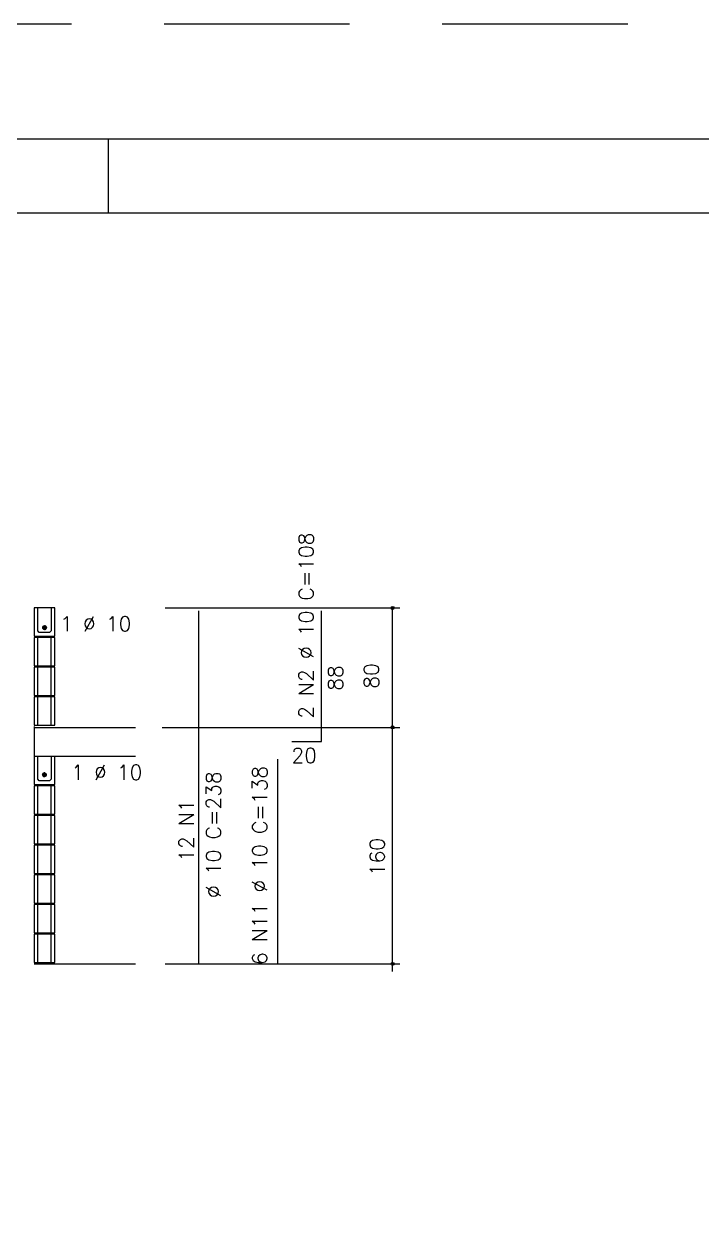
# Model space of a CAD drawing. Extents: x -1.9 to 86, y -1.5 to 61.
# Drawn here: x 32.91 to 42.05, y 44.65 to 60.95 of the extents above; entities that cross this region are included whole.
import ezdxf

# ---------------------------------------------------------------- set-up
doc = ezdxf.new("R2010")
doc.units = 0
doc.header["$MEASUREMENT"] = 0
doc.linetypes.add('HIDDEN', pattern=[0.375, 0.25, -0.125])
doc.layers.get('0').update_dxf_attribs({"linetype": 'CONTINUOUS'})
doc.layers.get('Defpoints').update_dxf_attribs({"linetype": 'CONTINUOUS'})
for name, color, linetype in [('ARQ_FOLHA', 7, 'CONTINUOUS'), ('PENA_02', 2, 'CONTINUOUS'), ('PENA_03', 3, 'CONTINUOUS'), ('PENA_05', 5, 'CONTINUOUS')]:
    doc.layers.add(name, color=color, linetype=linetype)
doc.styles.get("Standard").update_dxf_attribs({"font": 'ROMANS.SHX'})

# ---------------------------------------------------------------- blocks, each defined once
blk = doc.blocks.new('FOLHA A1 - 841 X 594')
at = {"layer": 'ARQ_FOLHA', "color": 1}
blk.add_line((-500.5, 584), (-500.5, 594), dxfattribs=at)
for points in [[(-841, 0), (0, 0), (0, 594), (-841, 594)], [(-816, 10), (-10, 10), (-10, 584), (-816, 584)]]:
    blk.add_lwpolyline(points, close=True, dxfattribs=at)
at = {"layer": 'Defpoints', "color": 8, "linetype": 'HIDDEN', "ltscale": 100}
blk.add_lwpolyline([(-860.5, 609.5), (-860.5, -15.5), (19.5, -15.5), (19.5, 609.5)], close=True, dxfattribs=at)
blk = doc.blocks.new('*U24')
blk.add_blockref('FOLHA A1 - 841 X 594', (0, 0))

msp = doc.modelspace()

# ---------------------------------------------------------------- linework, layer by layer
at = {"layer": 'PENA_02', "linetype": 'Continuous'}
for centre, radius in [((37.879, 53.077), 0.02), ((37.879, 53.077), 0.01), ((37.879, 51.467), 0.02), ((37.879, 51.467), 0.01), ((37.879, 48.277), 0.02), ((37.879, 48.277), 0.01)]:
    msp.add_circle(centre, radius, dxfattribs=at)
at = {"layer": 'PENA_03', "linetype": 'Continuous'}
for p, q in [((34.815, 53.077), (37.979, 53.077)), ((37.879, 48.176), (37.879, 53.077)), ((33.095, 52.297), (33.095, 52.677)), ((33.275, 52.297), (33.275, 52.677)), ((33.095, 51.897), (33.095, 52.277)), ((33.275, 51.897), (33.275, 52.277)), ((33.095, 51.497), (33.095, 51.877)), ((33.275, 51.497), (33.275, 51.877)), ((33.045, 51.477), (33.045, 50.697)), ((33.045, 51.467), (34.415, 51.467)), ((34.774, 51.467), (37.979, 51.467)), ((33.045, 51.077), (34.415, 51.077)), ((33.095, 50.297), (33.095, 50.677)), ((33.275, 50.297), (33.275, 50.677)), ((33.095, 49.897), (33.095, 50.277)), ((33.275, 49.897), (33.275, 50.277)), ((33.095, 49.497), (33.095, 49.877)), ((33.275, 49.497), (33.275, 49.877)), ((33.095, 49.097), (33.095, 49.477)), ((33.275, 49.097), (33.275, 49.477)), ((33.095, 48.697), (33.095, 49.077)), ((33.275, 48.697), (33.275, 49.077)), ((33.095, 48.297), (33.095, 48.677)), ((33.275, 48.297), (33.275, 48.677)), ((33.045, 48.277), (34.415, 48.277)), ((34.815, 48.277), (37.979, 48.277))]:
    msp.add_line(p, q, dxfattribs=at)
for points in [[(33.045, 52.697), (33.325, 52.697), (33.325, 53.077), (33.045, 53.077), (33.045, 52.697)], [(33.275, 53.077), (33.275, 52.767), (33.255, 52.747), (33.115, 52.747), (33.095, 52.767), (33.095, 53.077)], [(33.211, 52.812), (33.209, 52.822), (33.203, 52.83), (33.194, 52.836), (33.184, 52.837), (33.174, 52.834), (33.166, 52.827), (33.162, 52.817), (33.162, 52.807), (33.166, 52.797), (33.174, 52.79), (33.184, 52.787), (33.194, 52.788), (33.203, 52.793), (33.209, 52.802), (33.211, 52.812)], [(33.045, 52.297), (33.325, 52.297), (33.325, 52.677), (33.045, 52.677), (33.045, 52.297)], [(33.045, 51.897), (33.325, 51.897), (33.325, 52.277), (33.045, 52.277), (33.045, 51.897)], [(33.045, 51.497), (33.325, 51.497), (33.325, 51.877), (33.045, 51.877), (33.045, 51.497)], [(33.045, 50.697), (33.325, 50.697), (33.325, 51.077)], [(33.275, 51.077), (33.275, 50.767), (33.255, 50.747), (33.115, 50.747), (33.095, 50.767), (33.095, 51.077)], [(33.209, 50.828), (33.207, 50.838), (33.201, 50.846), (33.192, 50.852), (33.182, 50.853), (33.172, 50.85), (33.164, 50.843), (33.16, 50.833), (33.16, 50.823), (33.164, 50.813), (33.172, 50.806), (33.182, 50.803), (33.192, 50.804), (33.201, 50.809), (33.207, 50.818), (33.209, 50.828)], [(33.045, 50.297), (33.325, 50.297), (33.325, 50.677), (33.045, 50.677), (33.045, 50.297)], [(33.045, 49.897), (33.325, 49.897), (33.325, 50.277), (33.045, 50.277), (33.045, 49.897)], [(33.045, 49.497), (33.325, 49.497), (33.325, 49.877), (33.045, 49.877), (33.045, 49.497)], [(33.045, 49.097), (33.325, 49.097), (33.325, 49.477), (33.045, 49.477), (33.045, 49.097)], [(33.045, 48.697), (33.325, 48.697), (33.325, 49.077), (33.045, 49.077), (33.045, 48.697)], [(33.045, 48.297), (33.325, 48.297), (33.325, 48.677), (33.045, 48.677), (33.045, 48.297)]]:
    msp.add_lwpolyline(points, dxfattribs=at)
for centre in [(33.186, 52.812), (33.184, 50.828)]:
    msp.add_circle(centre, 0.025, dxfattribs=at)
for points in [[(33.211, 52.812), (33.166, 52.827), (33.162, 52.817)], [(33.211, 52.812), (33.162, 52.817), (33.162, 52.807)], [(33.211, 52.812), (33.162, 52.807), (33.166, 52.797)], [(33.211, 52.812), (33.174, 52.834), (33.163, 52.82)], [(33.211, 52.812), (33.163, 52.82), (33.163, 52.803)], [(33.211, 52.812), (33.163, 52.803), (33.174, 52.79)], [(33.211, 52.812), (33.174, 52.834), (33.166, 52.827)], [(33.211, 52.812), (33.166, 52.797), (33.174, 52.79)], [(33.211, 52.812), (33.184, 52.837), (33.174, 52.834)], [(33.211, 52.812), (33.191, 52.836), (33.174, 52.834)], [(33.211, 52.812), (33.174, 52.79), (33.191, 52.787)], [(33.211, 52.812), (33.174, 52.79), (33.184, 52.787)], [(33.211, 52.812), (33.194, 52.836), (33.184, 52.837)], [(33.211, 52.812), (33.184, 52.787), (33.194, 52.788)], [(33.211, 52.812), (33.206, 52.828), (33.191, 52.836)], [(33.211, 52.812), (33.191, 52.787), (33.206, 52.796)], [(33.211, 52.812), (33.203, 52.83), (33.194, 52.836)], [(33.211, 52.812), (33.194, 52.788), (33.203, 52.793)], [(33.211, 52.812), (33.209, 52.822), (33.203, 52.83)], [(33.211, 52.812), (33.203, 52.793), (33.209, 52.802)], [(33.211, 52.812), (33.206, 52.796), (33.211, 52.812)], [(33.211, 52.812), (33.209, 52.802), (33.211, 52.812)], [(33.209, 50.828), (33.164, 50.843), (33.16, 50.833)], [(33.209, 50.828), (33.16, 50.833), (33.16, 50.823)], [(33.209, 50.828), (33.16, 50.823), (33.164, 50.813)], [(33.209, 50.828), (33.172, 50.85), (33.161, 50.836)], [(33.209, 50.828), (33.161, 50.836), (33.161, 50.819)], [(33.209, 50.828), (33.161, 50.819), (33.172, 50.806)], [(33.209, 50.828), (33.172, 50.85), (33.164, 50.843)], [(33.209, 50.828), (33.164, 50.813), (33.172, 50.806)], [(33.209, 50.828), (33.182, 50.853), (33.172, 50.85)], [(33.209, 50.828), (33.189, 50.852), (33.172, 50.85)], [(33.209, 50.828), (33.172, 50.806), (33.189, 50.803)], [(33.209, 50.828), (33.172, 50.806), (33.182, 50.803)], [(33.209, 50.828), (33.192, 50.852), (33.182, 50.853)], [(33.209, 50.828), (33.182, 50.803), (33.192, 50.804)], [(33.209, 50.828), (33.203, 50.844), (33.189, 50.852)], [(33.209, 50.828), (33.189, 50.803), (33.203, 50.812)], [(33.209, 50.828), (33.201, 50.846), (33.192, 50.852)], [(33.209, 50.828), (33.192, 50.804), (33.201, 50.809)], [(33.209, 50.828), (33.207, 50.838), (33.201, 50.846)], [(33.209, 50.828), (33.201, 50.809), (33.207, 50.818)], [(33.209, 50.828), (33.203, 50.812), (33.209, 50.828)], [(33.209, 50.828), (33.207, 50.818), (33.209, 50.828)]]:
    msp.add_solid(points, dxfattribs=at)
at = {"layer": 'PENA_05', "linetype": 'Continuous'}
for p, q in [((35.268, 48.277), (35.268, 53.037)), ((36.921, 51.277), (36.921, 53.037)), ((36.521, 51.277), (36.921, 51.277)), ((36.334, 48.277), (36.334, 51.037))]:
    msp.add_line(p, q, dxfattribs=at)

# ---------------------------------------------------------------- block references
at = {"xscale": 0.09999999999999938, "yscale": 0.09999999999999938, "zscale": 0.09999999999999938}
msp.add_blockref('*U24', (84.1, 0), dxfattribs=at)

# ---------------------------------------------------------------- texts
at = {"layer": 'PENA_03', "linetype": 'Continuous'}
for s, p in [('2 N2 %%c 10 C=108', (36.814, 51.583)), ('88', (37.211, 51.962)), ('80', (37.694, 51.99)), ('6 N11 %%c 10 C=138', (36.188, 48.263)), ('%%c 10 C=238', (35.565, 49.167)), ('12 N1', (35.199, 49.656)), ('160', (37.773, 49.462))]:
    msp.add_text(s, height=0.2, rotation=90, dxfattribs=at).set_placement(p)
for s, p in [('1 %%c 10', (33.397, 52.764)), ('20', (36.516, 50.987)), ('1 %%c 10', (33.546, 50.761))]:
    msp.add_text(s, height=0.2, dxfattribs=at).set_placement(p)

doc.saveas('drawing.dxf')
